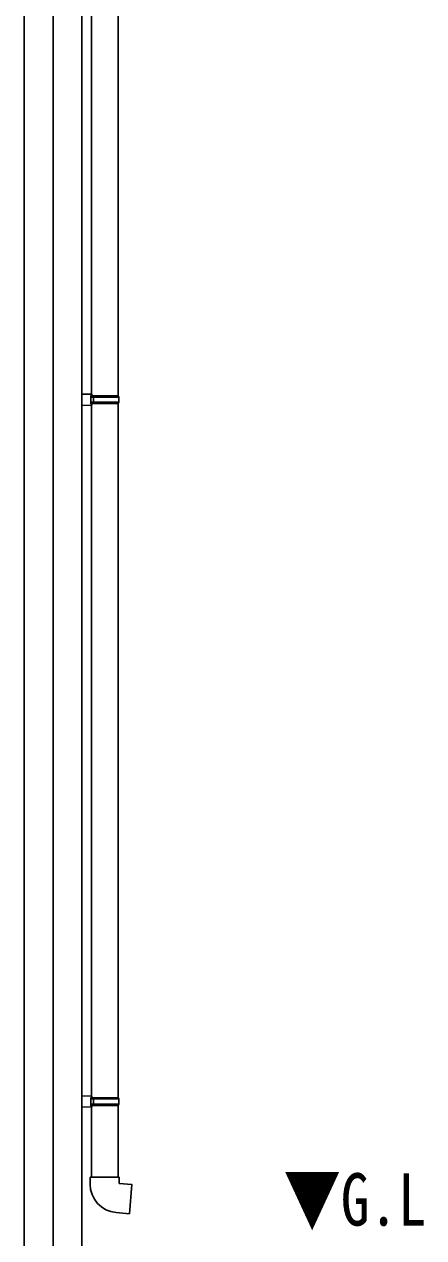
# Model space of a CAD drawing. Units: millimetres, scale not verified. Extents: x -10512 to 10512, y -7425 to 7425.
# Drawn here: x -2695 to -2067, y -4363 to -2453 of the extents above; entities that cross this region are included whole.
import ezdxf
from ezdxf.enums import TextEntityAlignment as Align

# ---------------------------------------------------------------- set-up
doc = ezdxf.new("R2010")
doc.units = ezdxf.units.MM
doc.header["$LTSCALE"] = 40
for name, color, linetype in [('0-2_USER1', 3, 'Continuous'), ('0-3_YKK_12', 2, 'Continuous'), ('0-4_YKK_13', 4, 'Continuous'), ('0-5_YKK_A1', 4, 'Continuous')]:
    doc.layers.add(name, color=color, linetype=linetype)
doc.styles.add('ＭＳ ゴシック', font='')
doc.styles.get('ＭＳ ゴシック').set_extended_font_data('MS Gothic')

msp = doc.modelspace()

# ---------------------------------------------------------------- linework, layer by layer
at = {"layer": '0-3_YKK_12'}
msp.add_line((-2649.9, -1780.96), (-2649.9, -5024.53), dxfattribs=at)
at = {"layer": '0-4_YKK_13'}
for p, q in [((-2589.7, -1947.26), (-2589.7, -3035.01)), ((-2547.7, -1944.7), (-2547.7, -3037.57)), ((-2588.7, -3035.07), (-2604.7, -3034.6)), ((-2604.7, -3034.6), (-2604.7, -3052.54)), ((-2588.7, -3037.07), (-2590.7, -3037.07)), ((-2588.7, -3037.07), (-2588.7, -3035.07)), ((-2588.7, -3052.07), (-2604.7, -3052.54)), ((-2547.7, -3037.57), (-2590.7, -3037.57)), ((-2546.7, -3039.57), (-2590.7, -3039.57)), ((-2546.7, -3047.57), (-2590.7, -3047.57)), ((-2547.7, -3049.57), (-2590.7, -3049.57)), ((-2589.7, -3052.13), (-2589.7, -4139.89)), ((-2588.7, -3052.07), (-2588.7, -3050.07)), ((-2586.22, -3039.57), (-2585.8, -3037.57)), ((-2546.7, -3039.57), (-2547.7, -3037.57)), ((-2546.7, -3047.57), (-2547.7, -3049.57)), ((-2547.7, -3049.57), (-2547.7, -4142.45)), ((-2546.7, -3039.57), (-2546.7, -3047.57)), ((-2588.7, -4139.95), (-2604.7, -4139.48)), ((-2604.7, -4139.48), (-2604.7, -4157.42)), ((-2588.7, -4141.95), (-2590.7, -4141.95)), ((-2547.7, -4142.45), (-2590.7, -4142.45)), ((-2590.7, -4142.45), (-2590.7, -4143)), ((-2546.7, -4144.45), (-2590.7, -4144.45)), ((-2588.7, -4141.95), (-2588.7, -4139.95)), ((-2586.22, -4144.45), (-2585.8, -4142.45)), ((-2546.7, -4144.45), (-2547.7, -4142.45)), ((-2546.7, -4144.45), (-2546.7, -4152.45)), ((-2588.7, -4156.95), (-2604.7, -4157.42)), ((-2546.7, -4152.45), (-2590.7, -4152.45)), ((-2547.7, -4154.45), (-2590.7, -4154.45)), ((-2589.7, -4157.01), (-2589.7, -4267.56)), ((-2588.7, -4156.95), (-2588.7, -4154.95)), ((-2546.7, -4152.45), (-2547.7, -4154.45)), ((-2547.7, -4154.45), (-2547.7, -4267.56)), ((-2545.7, -4267.56), (-2591.7, -4267.56)), ((-2591.7, -4267.56), (-2591.7, -4278.48)), ((-2545.7, -4277.56), (-2545.7, -4267.56))]:
    msp.add_line(p, q, dxfattribs=at)
for points in [[(-2588.7, -3050.07), (-2590.7, -3050.07), (-2590.7, -3037.07)], [(-2586.22, -3039.57), (-2586.22, -3047.57), (-2585.8, -3049.57)], [(-2588.7, -4154.95), (-2590.7, -4154.95), (-2590.7, -4141.95)], [(-2586.22, -4144.45), (-2586.22, -4152.45), (-2585.8, -4154.45)], [(-2550.62, -4323.3), (-2529.79, -4325.13), (-2525.78, -4279.3), (-2545.7, -4277.56)]]:
    msp.add_lwpolyline(points, dxfattribs=at)
msp.add_arc((-2546.7, -4278.48), 45, 180, 265, dxfattribs=at)
at = {"layer": '0-5_YKK_A1'}
for p, q in [((-2695.1, -1755.04), (-2695.1, -4924.53)), ((-2604.7, -1755.04), (-2604.7, -4924.53))]:
    msp.add_line(p, q, dxfattribs=at)

# ---------------------------------------------------------------- texts
at = {"layer": '0-2_USER1', "style": 'ＭＳ ゴシック', "width": 0.8}
msp.add_text('▼G.L', height=82.48, dxfattribs=at).set_placement((-2287.5, -4368.5), align=Align.BOTTOM_LEFT)

doc.saveas('drawing.dxf')
